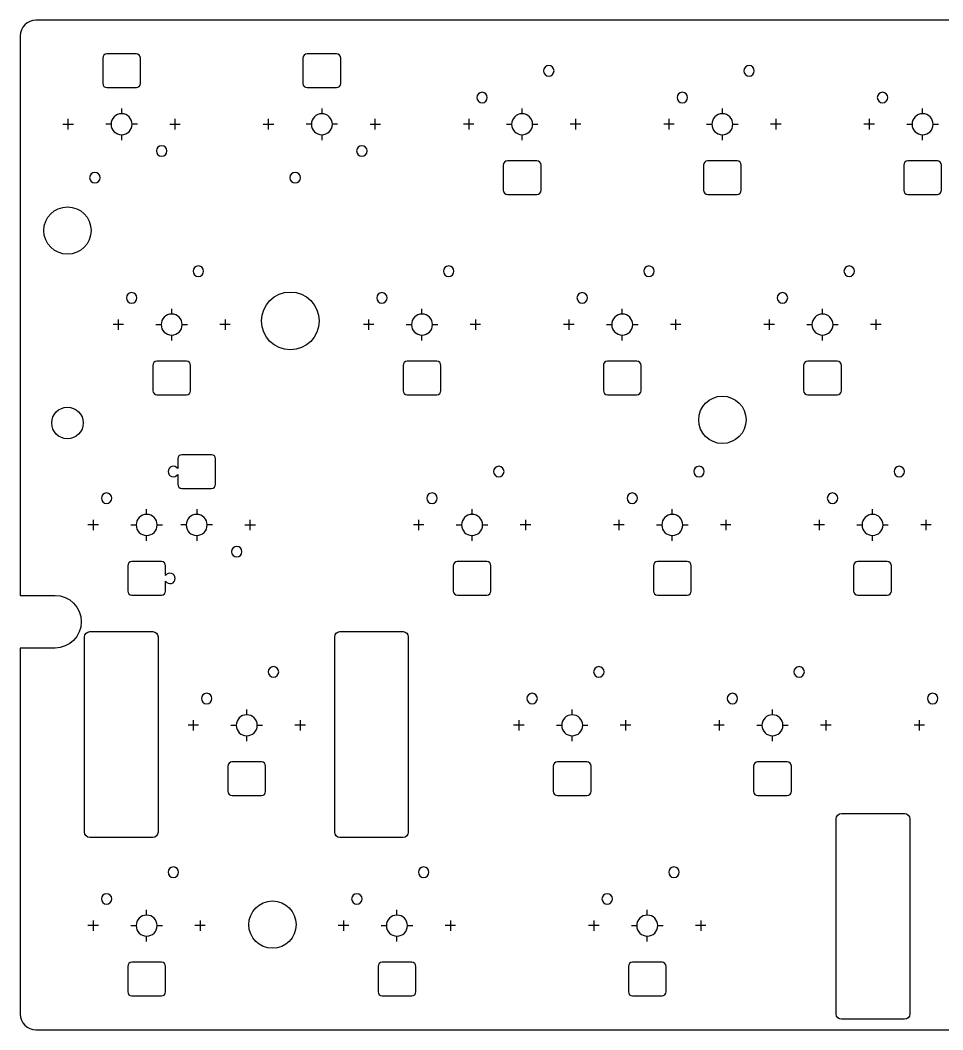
# Model space of a CAD drawing. Header units: millimetres. Extents: x -143 to 143, y -788 to -242.
# Drawn here: x -142.9 to -55.1, y -488.5 to -392.5 of the extents above; entities that cross this region are included whole.
import ezdxf

# ---------------------------------------------------------------- set-up
doc = ezdxf.new("R2010")
doc.units = ezdxf.units.MM
doc.header["$MEASUREMENT"] = 0
doc.layers.add('IXPE  NEW', color=4, linetype='Continuous', true_color=0x00ffff)

msp = doc.modelspace()

# ---------------------------------------------------------------- linework, layer by layer
at = {"layer": 'IXPE  NEW'}
for p, q in [((-135.062, -396.096, 4.622), (-135.062, -398.496, 4.622)), ((-131.862, -395.696, 4.622), (-134.662, -395.696, 4.622)), ((-131.462, -398.496, 4.622), (-131.462, -396.096, 4.622)), ((-116.012, -396.096, 4.622), (-116.012, -398.496, 4.622)), ((-112.812, -395.696, 4.622), (-115.612, -395.696, 4.622)), ((-112.412, -398.496, 4.622), (-112.412, -396.096, 4.622)), ((-134.662, -398.896, 4.622), (-131.862, -398.896, 4.622)), ((-115.612, -398.896, 4.622), (-112.812, -398.896, 4.622)), ((-93.759, -405.857, 4.622), (-96.559, -405.858, 4.622)), ((-74.709, -405.857, 4.622), (-77.509, -405.858, 4.622)), ((-55.659, -405.857, 4.622), (-58.459, -405.858, 4.622)), ((-96.959, -406.257, 4.622), (-96.959, -408.658, 4.622)), ((-93.359, -408.658, 4.622), (-93.359, -406.257, 4.622)), ((-77.909, -406.257, 4.622), (-77.909, -408.658, 4.622)), ((-74.309, -408.658, 4.622), (-74.309, -406.257, 4.622)), ((-58.859, -406.257, 4.622), (-58.859, -408.658, 4.622)), ((-55.259, -408.658, 4.622), (-55.259, -406.257, 4.622)), ((-96.559, -409.058, 4.622), (-93.759, -409.058, 4.622)), ((-77.509, -409.058, 4.622), (-74.709, -409.058, 4.622)), ((-58.459, -409.058, 4.622), (-55.659, -409.058, 4.622)), ((-127.097, -424.909, 4.622), (-129.897, -424.909, 4.622)), ((-103.284, -424.909, 4.622), (-106.084, -424.909, 4.622)), ((-84.234, -424.909, 4.622), (-87.034, -424.909, 4.622)), ((-65.184, -424.909, 4.622), (-67.984, -424.909, 4.622)), ((-130.297, -425.309, 4.622), (-130.297, -427.709, 4.622)), ((-126.697, -427.709, 4.622), (-126.697, -425.309, 4.622)), ((-106.484, -425.309, 4.622), (-106.484, -427.709, 4.622)), ((-102.884, -427.709, 4.622), (-102.884, -425.309, 4.622)), ((-87.434, -425.309, 4.622), (-87.434, -427.709, 4.622)), ((-83.834, -427.709, 4.622), (-83.834, -425.309, 4.622)), ((-68.384, -425.309, 4.622), (-68.384, -427.709, 4.622)), ((-64.784, -427.709, 4.622), (-64.784, -425.309, 4.622)), ((-129.897, -428.109, 4.622), (-127.097, -428.109, 4.622)), ((-106.084, -428.109, 4.622), (-103.284, -428.109, 4.622)), ((-87.034, -428.109, 4.622), (-84.234, -428.109, 4.622)), ((-67.984, -428.109, 4.622), (-65.184, -428.109, 4.622)), ((-124.719, -433.797, 4.622), (-127.519, -433.797, 4.622)), ((-127.919, -434.197, 4.622), (-127.919, -435.125, 4.622)), ((-124.319, -436.597, 4.622), (-124.319, -434.197, 4.622)), ((-127.919, -435.672, 4.622), (-127.919, -436.597, 4.622)), ((-127.519, -436.997, 4.622), (-124.719, -436.997, 4.622)), ((-132.677, -444.359, 4.622), (-132.677, -446.759, 4.622)), ((-129.477, -443.959, 4.622), (-132.277, -443.959, 4.622)), ((-129.077, -445.285, 4.622), (-129.077, -444.359, 4.622)), ((-101.722, -444.359, 4.622), (-101.722, -446.759, 4.622)), ((-98.522, -443.959, 4.622), (-101.322, -443.959, 4.622)), ((-98.122, -446.759, 4.622), (-98.122, -444.359, 4.622)), ((-82.672, -444.359, 4.622), (-82.672, -446.759, 4.622)), ((-79.472, -443.959, 4.622), (-82.272, -443.959, 4.622)), ((-79.072, -446.759, 4.622), (-79.072, -444.359, 4.622)), ((-63.622, -444.359, 4.622), (-63.622, -446.759, 4.622)), ((-60.422, -443.959, 4.622), (-63.222, -443.959, 4.622)), ((-60.022, -446.759, 4.622), (-60.022, -444.359, 4.622)), ((-129.077, -446.759, 4.622), (-129.077, -445.832, 4.622)), ((-132.277, -447.159, 4.622), (-129.477, -447.159, 4.622)), ((-101.322, -447.159, 4.622), (-98.522, -447.159, 4.622)), ((-82.272, -447.159, 4.622), (-79.472, -447.159, 4.622)), ((-63.222, -447.159, 4.622), (-60.422, -447.159, 4.622)), ((-136.792, -469.694, 4.622), (-136.792, -451.122, 4.622)), ((-136.292, -450.622, 4.622), (-130.292, -450.622, 4.622)), ((-129.792, -451.122, 4.622), (-129.792, -469.694, 4.622)), ((-112.991, -469.694, 4.622), (-112.991, -451.122, 4.622)), ((-112.491, -450.622, 4.622), (-106.491, -450.622, 4.622)), ((-105.991, -451.122, 4.622), (-105.991, -469.694, 4.622)), ((-123.157, -463.409, 4.622), (-123.157, -465.809, 4.622)), ((-119.957, -463.009, 4.622), (-122.757, -463.009, 4.622)), ((-119.557, -465.809, 4.622), (-119.557, -463.409, 4.622)), ((-92.197, -463.409, 4.622), (-92.197, -465.809, 4.622)), ((-88.997, -463.009, 4.622), (-91.797, -463.009, 4.622)), ((-88.597, -465.809, 4.622), (-88.597, -463.409, 4.622)), ((-73.147, -463.409, 4.622), (-73.147, -465.809, 4.622)), ((-69.947, -463.009, 4.622), (-72.747, -463.009, 4.622)), ((-69.547, -465.809, 4.622), (-69.547, -463.409, 4.622)), ((-122.757, -466.209, 4.622), (-119.957, -466.209, 4.622)), ((-91.797, -466.209, 4.622), (-88.997, -466.209, 4.622)), ((-72.747, -466.209, 4.622), (-69.947, -466.209, 4.622)), ((-65.278, -486.984, 4.622), (-65.278, -468.412, 4.622)), ((-64.778, -467.912, 4.622), (-58.778, -467.912, 4.622)), ((-58.278, -468.412, 4.622), (-58.278, -486.984, 4.622)), ((-130.292, -470.194, 4.622), (-136.292, -470.194, 4.622)), ((-106.491, -470.194, 4.622), (-112.491, -470.194, 4.622)), ((-132.678, -482.458, 4.622), (-132.678, -484.858, 4.622)), ((-129.478, -482.058, 4.622), (-132.278, -482.058, 4.622)), ((-129.078, -484.858, 4.622), (-129.078, -482.458, 4.622)), ((-108.865, -482.458, 4.622), (-108.865, -484.858, 4.622)), ((-105.665, -482.058, 4.622), (-108.465, -482.058, 4.622)), ((-105.265, -484.858, 4.622), (-105.265, -482.458, 4.622)), ((-85.053, -482.458, 4.622), (-85.053, -484.858, 4.622)), ((-81.853, -482.058, 4.622), (-84.653, -482.058, 4.622)), ((-81.453, -484.858, 4.622), (-81.453, -482.458, 4.622)), ((-132.278, -485.258, 4.622), (-129.478, -485.258, 4.622)), ((-108.465, -485.258, 4.622), (-105.665, -485.258, 4.622)), ((-84.653, -485.258, 4.622), (-81.853, -485.258, 4.622)), ((-58.778, -487.484, 4.622), (-64.778, -487.484, 4.622))]:
    msp.add_line(p, q, dxfattribs=at)
for points in [[(-142.909, -393.982), (-142.909, -447.181), (-139.596, -447.181)], [(-133.261, -400.877), (-133.261, -401.377)], [(-114.211, -400.877), (-114.211, -401.377)], [(-95.161, -401.377), (-95.161, -400.877)], [(-76.111, -401.377), (-76.111, -400.877)], [(-57.061, -401.377), (-57.061, -400.877)], [(-138.341, -402.877), (-138.341, -401.877)], [(-128.181, -402.877), (-128.181, -401.877)], [(-119.291, -402.877), (-119.291, -401.877)], [(-109.131, -402.877), (-109.131, -401.877)], [(-100.241, -401.877), (-100.241, -402.877)], [(-90.081, -401.877), (-90.081, -402.877)], [(-81.191, -401.877), (-81.191, -402.877)], [(-71.031, -401.877), (-71.031, -402.877)], [(-62.141, -401.877), (-62.141, -402.877)], [(-138.841, -402.377), (-137.841, -402.377)], [(-134.261, -402.377), (-134.761, -402.377)], [(-131.761, -402.377), (-132.261, -402.377)], [(-128.681, -402.377), (-127.681, -402.377)], [(-119.791, -402.377), (-118.791, -402.377)], [(-115.211, -402.377), (-115.711, -402.377)], [(-112.711, -402.377), (-113.211, -402.377)], [(-109.631, -402.377), (-108.631, -402.377)], [(-99.741, -402.377), (-100.741, -402.377)], [(-96.661, -402.377), (-96.161, -402.377)], [(-94.161, -402.377), (-93.661, -402.377)], [(-89.581, -402.377), (-90.581, -402.377)], [(-80.691, -402.377), (-81.691, -402.377)], [(-77.611, -402.377), (-77.111, -402.377)], [(-75.111, -402.377), (-74.611, -402.377)], [(-70.531, -402.377), (-71.531, -402.377)], [(-61.641, -402.377), (-62.641, -402.377)], [(-58.561, -402.377), (-58.061, -402.377)], [(-56.061, -402.377), (-55.561, -402.377)], [(-133.261, -403.377), (-133.261, -403.877)], [(-114.211, -403.377), (-114.211, -403.877)], [(-95.161, -403.877), (-95.161, -403.377)], [(-76.111, -403.877), (-76.111, -403.377)], [(-57.061, -403.877), (-57.061, -403.377)], [(-128.498, -420.428), (-128.498, -419.928)], [(-104.685, -420.428), (-104.685, -419.928)], [(-85.635, -420.428), (-85.635, -419.928)], [(-66.585, -420.428), (-66.585, -419.928)], [(-133.078, -421.428), (-134.078, -421.428)], [(-133.578, -420.928), (-133.578, -421.928)], [(-129.998, -421.428), (-129.498, -421.428)], [(-127.498, -421.428), (-126.998, -421.428)], [(-122.918, -421.428), (-123.918, -421.428)], [(-123.418, -420.928), (-123.418, -421.928)], [(-109.265, -421.428), (-110.265, -421.428)], [(-109.765, -420.928), (-109.765, -421.928)], [(-106.185, -421.428), (-105.685, -421.428)], [(-103.685, -421.428), (-103.185, -421.428)], [(-99.105, -421.428), (-100.105, -421.428)], [(-99.605, -420.928), (-99.605, -421.928)], [(-90.215, -421.428), (-91.215, -421.428)], [(-90.715, -420.928), (-90.715, -421.928)], [(-87.135, -421.428), (-86.635, -421.428)], [(-84.635, -421.428), (-84.135, -421.428)], [(-80.055, -421.428), (-81.055, -421.428)], [(-80.555, -420.928), (-80.555, -421.928)], [(-71.165, -421.428), (-72.165, -421.428)], [(-71.665, -420.928), (-71.665, -421.928)], [(-68.085, -421.428), (-67.585, -421.428)], [(-65.585, -421.428), (-65.085, -421.428)], [(-61.005, -421.428), (-62.005, -421.428)], [(-61.505, -420.928), (-61.505, -421.928)], [(-128.498, -422.928), (-128.498, -422.428)], [(-104.685, -422.928), (-104.685, -422.428)], [(-85.635, -422.928), (-85.635, -422.428)], [(-66.585, -422.928), (-66.585, -422.428)], [(-130.878, -439.478), (-130.878, -438.978)], [(-126.118, -438.978), (-126.118, -439.478)], [(-99.923, -439.478), (-99.923, -438.978)], [(-80.873, -439.478), (-80.873, -438.978)], [(-61.823, -439.478), (-61.823, -438.978)], [(-135.458, -440.478), (-136.458, -440.478)], [(-135.958, -439.978), (-135.958, -440.978)], [(-132.378, -440.478), (-131.878, -440.478)], [(-129.878, -440.478), (-129.378, -440.478)], [(-127.118, -440.478), (-127.618, -440.478)], [(-124.618, -440.478), (-125.118, -440.478)], [(-121.538, -440.478), (-120.538, -440.478)], [(-121.038, -440.978), (-121.038, -439.978)], [(-104.503, -440.478), (-105.503, -440.478)], [(-105.003, -439.978), (-105.003, -440.978)], [(-101.423, -440.478), (-100.923, -440.478)], [(-98.923, -440.478), (-98.423, -440.478)], [(-94.343, -440.478), (-95.343, -440.478)], [(-94.843, -439.978), (-94.843, -440.978)], [(-85.453, -440.478), (-86.453, -440.478)], [(-85.953, -439.978), (-85.953, -440.978)], [(-82.373, -440.478), (-81.873, -440.478)], [(-79.873, -440.478), (-79.373, -440.478)], [(-75.293, -440.478), (-76.293, -440.478)], [(-75.793, -439.978), (-75.793, -440.978)], [(-66.403, -440.478), (-67.403, -440.478)], [(-66.903, -439.978), (-66.903, -440.978)], [(-63.323, -440.478), (-62.823, -440.478)], [(-60.823, -440.478), (-60.323, -440.478)], [(-56.243, -440.478), (-57.243, -440.478)], [(-56.743, -439.978), (-56.743, -440.978)], [(-130.878, -441.978), (-130.878, -441.478)], [(-126.118, -441.478), (-126.118, -441.978)], [(-99.923, -441.978), (-99.923, -441.478)], [(-80.873, -441.978), (-80.873, -441.478)], [(-61.823, -441.978), (-61.823, -441.478)], [(-139.596, -452.181), (-142.909, -452.181), (-142.909, -486.982)], [(-121.358, -458.528), (-121.358, -458.028)], [(-90.398, -458.528), (-90.398, -458.028)], [(-71.348, -458.528), (-71.348, -458.028)], [(-125.938, -459.528), (-126.938, -459.528)], [(-126.438, -459.028), (-126.438, -460.028)], [(-122.858, -459.528), (-122.358, -459.528)], [(-120.358, -459.528), (-119.858, -459.528)], [(-115.778, -459.528), (-116.778, -459.528)], [(-116.278, -459.028), (-116.278, -460.028)], [(-94.978, -459.528), (-95.978, -459.528)], [(-95.478, -459.028), (-95.478, -460.028)], [(-91.898, -459.528), (-91.398, -459.528)], [(-89.398, -459.528), (-88.898, -459.528)], [(-84.818, -459.528), (-85.818, -459.528)], [(-85.318, -459.028), (-85.318, -460.028)], [(-75.928, -459.528), (-76.928, -459.528)], [(-76.428, -459.028), (-76.428, -460.028)], [(-72.848, -459.528), (-72.348, -459.528)], [(-70.348, -459.528), (-69.848, -459.528)], [(-65.768, -459.528), (-66.768, -459.528)], [(-66.268, -459.028), (-66.268, -460.028)], [(-56.878, -459.528), (-57.878, -459.528)], [(-57.378, -459.028), (-57.378, -460.028)], [(-121.358, -461.028), (-121.358, -460.528)], [(-90.398, -461.028), (-90.398, -460.528)], [(-71.348, -461.028), (-71.348, -460.528)], [(-130.879, -477.577), (-130.879, -477.077)], [(-107.067, -477.577), (-107.067, -477.077)], [(-83.254, -477.577), (-83.254, -477.077)], [(-135.959, -478.077), (-135.959, -479.077)], [(-125.799, -478.077), (-125.799, -479.077)], [(-112.147, -478.077), (-112.147, -479.077)], [(-101.987, -478.077), (-101.987, -479.077)], [(-88.334, -478.077), (-88.334, -479.077)], [(-78.174, -478.077), (-78.174, -479.077)], [(-135.459, -478.577), (-136.459, -478.577)], [(-132.379, -478.577), (-131.879, -478.577)], [(-129.879, -478.577), (-129.379, -478.577)], [(-125.299, -478.577), (-126.299, -478.577)], [(-111.647, -478.577), (-112.647, -478.577)], [(-108.567, -478.577), (-108.067, -478.577)], [(-106.067, -478.577), (-105.567, -478.577)], [(-101.487, -478.577), (-102.487, -478.577)], [(-87.834, -478.577), (-88.834, -478.577)], [(-84.754, -478.577), (-84.254, -478.577)], [(-82.254, -478.577), (-81.754, -478.577)], [(-77.674, -478.577), (-78.674, -478.577)], [(-130.879, -480.077), (-130.879, -479.577)], [(-107.067, -480.077), (-107.067, -479.577)], [(-83.254, -480.077), (-83.254, -479.577)]]:
    msp.add_lwpolyline(points, dxfattribs=at)
for centre, radius in [((-138.409, -412.482, 4.622), 2.25), ((-117.21, -421.081, 4.622), 2.75), ((-76.109, -430.482, 4.622), 2.25), ((-138.41, -430.781, 4.622), 1.5), ((-118.909, -478.482, 4.622), 2.25)]:
    msp.add_circle(centre, radius, dxfattribs=at)
for centre, radius, start, end in [((-141.409, -393.982, 4.622), 1.5, 90, 180), ((-134.662, -396.096, 4.622), 0.4, 90.02271, 179.98093), ((-131.862, -396.096, 4.622), 0.4, 0.02271, 89.98093), ((-115.612, -396.096, 4.622), 0.4, 90.02271, 179.98093), ((-112.812, -396.096, 4.622), 0.4, 0.02271, 89.98093), ((-92.621, -397.297, 4.622), 0.5, 0, 180), ((-92.621, -397.297, 4.622), 0.5, 180, 0), ((-73.571, -397.297, 4.622), 0.5, 0, 180), ((-73.571, -397.297, 4.622), 0.5, 180, 0), ((-134.662, -398.496, 4.622), 0.4, 180.01907, 269.97729), ((-131.849, -398.501, 4.622), 0.395, 268.16128, 269.07801), ((-131.862, -398.496, 4.622), 0.4, 270.86567, 0.04019), ((-115.612, -398.496, 4.622), 0.4, 180.01907, 269.97729), ((-112.799, -398.501, 4.622), 0.395, 268.16128, 269.07801), ((-112.812, -398.496, 4.622), 0.4, 270.86567, 0.04019), ((-98.971, -399.837, 4.622), 0.5, 0, 180), ((-79.921, -399.837, 4.622), 0.5, 0, 180), ((-60.871, -399.837, 4.622), 0.5, 0, 180), ((-98.971, -399.837, 4.622), 0.5, 180, 0), ((-79.921, -399.837, 4.622), 0.5, 180, 0), ((-60.871, -399.837, 4.622), 0.5, 180, 0), ((-133.261, -402.377, 4.622), 1, 360, 180), ((-114.211, -402.377, 4.622), 1, 360, 180), ((-95.161, -402.377, 4.622), 1, 360, 180), ((-76.111, -402.377, 4.622), 1, 360, 180), ((-57.061, -402.377, 4.622), 1, 360, 180), ((-133.261, -402.377, 4.622), 1, 180, 360), ((-114.211, -402.377, 4.622), 1, 180, 360), ((-95.161, -402.377, 4.622), 1, 180, 360), ((-76.111, -402.377, 4.622), 1, 180, 360), ((-57.061, -402.377, 4.622), 1, 180, 360), ((-129.451, -404.917, 4.622), 0.5, 0, 180), ((-129.451, -404.917, 4.622), 0.5, 180, 0), ((-110.401, -404.917, 4.622), 0.5, 0, 180), ((-110.401, -404.917, 4.622), 0.5, 180, 0), ((-96.559, -406.257, 4.622), 0.4, 90.86567, 180.04019), ((-96.572, -406.253, 4.622), 0.395, 88.16128, 89.07801), ((-93.759, -406.258, 4.622), 0.4, 0.01907, 89.97729), ((-77.509, -406.257, 4.622), 0.4, 90.86567, 180.04019), ((-77.522, -406.253, 4.622), 0.395, 88.16128, 89.07801), ((-74.709, -406.258, 4.622), 0.4, 0.01907, 89.97729), ((-58.459, -406.257, 4.622), 0.4, 90.86567, 180.04019), ((-58.472, -406.253, 4.622), 0.395, 88.16128, 89.07801), ((-55.659, -406.258, 4.622), 0.4, 0.01907, 89.97729), ((-135.801, -407.457, 4.622), 0.5, 0, 180), ((-116.751, -407.457, 4.622), 0.5, 0, 180), ((-135.801, -407.457, 4.622), 0.5, 180, 0), ((-116.751, -407.457, 4.622), 0.5, 180, 0), ((-96.559, -408.658, 4.622), 0.4, 180.02271, 269.98093), ((-93.759, -408.658, 4.622), 0.4, 270.02271, 359.98093), ((-77.509, -408.658, 4.622), 0.4, 180.02271, 269.98093), ((-74.709, -408.658, 4.622), 0.4, 270.02271, 359.98093), ((-58.459, -408.658, 4.622), 0.4, 180.02271, 269.98093), ((-55.659, -408.658, 4.622), 0.4, 270.02271, 359.98093), ((-125.958, -416.348, 4.622), 0.5, 0, 180), ((-125.958, -416.348, 4.622), 0.5, 180, 0), ((-102.145, -416.348, 4.622), 0.5, 0, 180), ((-102.145, -416.348, 4.622), 0.5, 180, 0), ((-83.095, -416.348, 4.622), 0.5, 0, 180), ((-83.095, -416.348, 4.622), 0.5, 180, 0), ((-64.045, -416.348, 4.622), 0.5, 0, 180), ((-64.045, -416.348, 4.622), 0.5, 180, 0), ((-132.308, -418.888, 4.622), 0.5, 0, 180), ((-108.495, -418.888, 4.622), 0.5, 0, 180), ((-89.445, -418.888, 4.622), 0.5, 0, 180), ((-70.395, -418.888, 4.622), 0.5, 0, 180), ((-132.308, -418.888, 4.622), 0.5, 180, 0), ((-108.495, -418.888, 4.622), 0.5, 180, 0), ((-89.445, -418.888, 4.622), 0.5, 180, 0), ((-70.395, -418.888, 4.622), 0.5, 180, 0), ((-128.498, -421.428, 4.622), 1, 360, 180), ((-104.685, -421.428, 4.622), 1, 360, 180), ((-85.635, -421.428, 4.622), 1, 360, 180), ((-66.585, -421.428, 4.622), 1, 360, 180), ((-128.498, -421.428, 4.622), 1, 180, 360), ((-104.685, -421.428, 4.622), 1, 180, 360), ((-85.635, -421.428, 4.622), 1, 180, 360), ((-66.585, -421.428, 4.622), 1, 180, 360), ((-129.897, -425.308, 4.622), 0.4, 90.86567, 180.04019), ((-129.909, -425.304, 4.622), 0.395, 88.16128, 89.07801), ((-127.097, -425.309, 4.622), 0.4, 0.01907, 89.97729), ((-106.084, -425.308, 4.622), 0.4, 90.86567, 180.04019), ((-106.097, -425.304, 4.622), 0.395, 88.16128, 89.07801), ((-103.284, -425.309, 4.622), 0.4, 0.01907, 89.97729), ((-87.034, -425.308, 4.622), 0.4, 90.86567, 180.04019), ((-87.047, -425.304, 4.622), 0.395, 88.16128, 89.07801), ((-84.234, -425.309, 4.622), 0.4, 0.01907, 89.97729), ((-67.984, -425.308, 4.622), 0.4, 90.86567, 180.04019), ((-67.997, -425.304, 4.622), 0.395, 88.16128, 89.07801), ((-65.184, -425.309, 4.622), 0.4, 0.01907, 89.97729), ((-129.896, -427.709, 4.622), 0.4, 180.02271, 269.98093), ((-127.097, -427.709, 4.622), 0.4, 270.02271, 359.98093), ((-106.084, -427.709, 4.622), 0.4, 180.02271, 269.98093), ((-103.284, -427.709, 4.622), 0.4, 270.02271, 359.98093), ((-87.034, -427.709, 4.622), 0.4, 180.02271, 269.98093), ((-84.234, -427.709, 4.622), 0.4, 270.02271, 359.98093), ((-67.984, -427.709, 4.622), 0.4, 180.02271, 269.98093), ((-65.184, -427.709, 4.622), 0.4, 270.02271, 359.98093), ((-127.519, -434.197, 4.622), 0.4, 90.02271, 179.98093), ((-124.72, -434.197, 4.622), 0.4, 0.02271, 89.98093), ((-128.338, -435.398, 4.622), 0.5, 33.15843, 180), ((-128.338, -435.398, 4.622), 0.5, 180, 326.84157), ((-97.383, -435.398, 4.622), 0.5, 0, 180), ((-97.383, -435.398, 4.622), 0.5, 180, 0), ((-78.333, -435.398, 4.622), 0.5, 0, 180), ((-78.333, -435.398, 4.622), 0.5, 180, 0), ((-59.283, -435.398, 4.622), 0.5, 0, 180), ((-59.283, -435.398, 4.622), 0.5, 180, 0), ((-127.519, -436.597, 4.622), 0.4, 180.01907, 269.97729), ((-124.719, -436.598, 4.622), 0.4, 270.86567, 0.04019), ((-134.688, -437.938, 4.622), 0.5, 0, 180), ((-124.707, -436.602, 4.622), 0.395, 268.16128, 269.07801), ((-103.733, -437.938, 4.622), 0.5, 0, 180), ((-84.683, -437.938, 4.622), 0.5, 0, 180), ((-65.633, -437.938, 4.622), 0.5, 0, 180), ((-134.688, -437.938, 4.622), 0.5, 180, 0), ((-103.733, -437.938, 4.622), 0.5, 180, 0), ((-84.683, -437.938, 4.622), 0.5, 180, 0), ((-65.633, -437.938, 4.622), 0.5, 180, 0), ((-130.878, -440.478, 4.622), 1, 360, 180), ((-126.118, -440.478, 4.622), 1, 360, 180), ((-99.923, -440.478, 4.622), 1, 360, 180), ((-80.873, -440.478, 4.622), 1, 360, 180), ((-61.823, -440.478, 4.622), 1, 360, 180), ((-130.878, -440.478, 4.622), 1, 180, 360), ((-126.118, -440.478, 4.622), 1, 180, 360), ((-99.923, -440.478, 4.622), 1, 180, 360), ((-80.873, -440.478, 4.622), 1, 180, 360), ((-61.823, -440.478, 4.622), 1, 180, 360), ((-122.308, -443.018, 4.622), 0.5, 0, 180), ((-122.308, -443.018, 4.622), 0.5, 180, 0), ((-132.277, -444.359, 4.622), 0.4, 90.86567, 180.04019), ((-132.289, -444.354, 4.622), 0.395, 88.16128, 89.07801), ((-129.477, -444.359, 4.622), 0.4, 0.01907, 89.97729), ((-101.322, -444.359, 4.622), 0.4, 90.86567, 180.04019), ((-101.334, -444.354, 4.622), 0.395, 88.16128, 89.07801), ((-98.522, -444.359, 4.622), 0.4, 0.01907, 89.97729), ((-82.272, -444.359, 4.622), 0.4, 90.86567, 180.04019), ((-82.284, -444.354, 4.622), 0.395, 88.16128, 89.07801), ((-79.472, -444.359, 4.622), 0.4, 0.01907, 89.97729), ((-63.222, -444.359, 4.622), 0.4, 90.86567, 180.04019), ((-63.234, -444.354, 4.622), 0.395, 88.16128, 89.07801), ((-60.422, -444.359, 4.622), 0.4, 0.01907, 89.97729), ((-128.658, -445.558, 4.622), 0.5, 0, 146.84157), ((-128.658, -445.558, 4.622), 0.5, 213.15843, 0), ((-132.276, -446.759, 4.622), 0.4, 180.02271, 269.98093), ((-129.477, -446.759, 4.622), 0.4, 270.02271, 359.98093), ((-101.321, -446.759, 4.622), 0.4, 180.02271, 269.98093), ((-98.522, -446.759, 4.622), 0.4, 270.02271, 359.98093), ((-82.271, -446.759, 4.622), 0.4, 180.02271, 269.98093), ((-79.472, -446.759, 4.622), 0.4, 270.02271, 359.98093), ((-63.221, -446.759, 4.622), 0.4, 180.02271, 269.98093), ((-60.422, -446.759, 4.622), 0.4, 270.02271, 359.98093), ((-118.818, -454.448, 4.622), 0.5, 0, 180), ((-87.858, -454.448, 4.622), 0.5, 0, 180), ((-68.808, -454.448, 4.622), 0.5, 0, 180), ((-118.818, -454.448, 4.622), 0.5, 180, 0), ((-87.858, -454.448, 4.622), 0.5, 180, 0), ((-68.808, -454.448, 4.622), 0.5, 180, 0), ((-125.168, -456.988, 4.622), 0.5, 0, 180), ((-94.208, -456.988, 4.622), 0.5, 0, 180), ((-75.158, -456.988, 4.622), 0.5, 0, 180), ((-56.108, -456.988, 4.622), 0.5, 0, 180), ((-125.168, -456.988, 4.622), 0.5, 180, 0), ((-94.208, -456.988, 4.622), 0.5, 180, 0), ((-75.158, -456.988, 4.622), 0.5, 180, 0), ((-56.108, -456.988, 4.622), 0.5, 180, 0), ((-121.358, -459.528, 4.622), 1, 360, 180), ((-90.398, -459.528, 4.622), 1, 360, 180), ((-71.348, -459.528, 4.622), 1, 360, 180), ((-121.358, -459.528, 4.622), 1, 180, 360), ((-90.398, -459.528, 4.622), 1, 180, 360), ((-71.348, -459.528, 4.622), 1, 180, 360), ((-122.757, -463.409, 4.622), 0.4, 90.86567, 180.04019), ((-122.769, -463.404, 4.622), 0.395, 88.16128, 89.07801), ((-119.957, -463.409, 4.622), 0.4, 0.01907, 89.97729), ((-91.797, -463.409, 4.622), 0.4, 90.86567, 180.04019), ((-91.809, -463.404, 4.622), 0.395, 88.16128, 89.07801), ((-88.997, -463.409, 4.622), 0.4, 0.01907, 89.97729), ((-72.747, -463.409, 4.622), 0.4, 90.86567, 180.04019), ((-72.759, -463.404, 4.622), 0.395, 88.16128, 89.07801), ((-69.947, -463.409, 4.622), 0.4, 0.01907, 89.97729), ((-122.756, -465.809, 4.622), 0.4, 180.02271, 269.98093), ((-119.957, -465.809, 4.622), 0.4, 270.02271, 359.98093), ((-91.796, -465.809, 4.622), 0.4, 180.02271, 269.98093), ((-88.997, -465.809, 4.622), 0.4, 270.02271, 359.98093), ((-72.746, -465.809, 4.622), 0.4, 180.02271, 269.98093), ((-69.947, -465.809, 4.622), 0.4, 270.02271, 359.98093), ((-128.339, -473.497, 4.622), 0.5, 0, 180), ((-104.527, -473.497, 4.622), 0.5, 0, 180), ((-80.714, -473.497, 4.622), 0.5, 0, 180), ((-128.339, -473.497, 4.622), 0.5, 180, 0), ((-104.527, -473.497, 4.622), 0.5, 180, 0), ((-80.714, -473.497, 4.622), 0.5, 180, 0), ((-134.689, -476.037, 4.622), 0.5, 0, 180), ((-134.689, -476.037, 4.622), 0.5, 180, 0), ((-110.877, -476.037, 4.622), 0.5, 0, 180), ((-110.877, -476.037, 4.622), 0.5, 180, 0), ((-87.064, -476.037, 4.622), 0.5, 0, 180), ((-87.064, -476.037, 4.622), 0.5, 180, 0), ((-130.879, -478.577, 4.622), 1, 360, 180), ((-107.067, -478.577, 4.622), 1, 360, 180), ((-83.254, -478.577, 4.622), 1, 360, 180), ((-130.879, -478.577, 4.622), 1, 180, 360), ((-107.067, -478.577, 4.622), 1, 180, 360), ((-83.254, -478.577, 4.622), 1, 180, 360), ((-132.278, -482.457, 4.622), 0.4, 90.86567, 180.04019), ((-132.291, -482.453, 4.622), 0.395, 88.16128, 89.07801), ((-129.478, -482.458, 4.622), 0.4, 0.01907, 89.97729), ((-108.466, -482.457, 4.622), 0.4, 90.86567, 180.04019), ((-108.478, -482.453, 4.622), 0.395, 88.16128, 89.07801), ((-105.665, -482.458, 4.622), 0.4, 0.01907, 89.97729), ((-84.653, -482.457, 4.622), 0.4, 90.86567, 180.04019), ((-84.665, -482.453, 4.622), 0.395, 88.16128, 89.07801), ((-81.853, -482.458, 4.622), 0.4, 0.01907, 89.97729), ((-132.278, -484.858, 4.622), 0.4, 180.02271, 269.98093), ((-129.478, -484.858, 4.622), 0.4, 270.02271, 359.98093), ((-108.465, -484.858, 4.622), 0.4, 180.02271, 269.98093), ((-105.665, -484.858, 4.622), 0.4, 270.02271, 359.98093), ((-84.653, -484.858, 4.622), 0.4, 180.02271, 269.98093), ((-81.853, -484.858, 4.622), 0.4, 270.02271, 359.98093), ((-141.409, -486.982, 4.622), 1.5, 180, 270)]:
    msp.add_arc(centre, radius, start, end, dxfattribs=at)
at = {"layer": 'IXPE  NEW', "extrusion": (1.14101e-27, -3.55271e-16, -1)}
msp.add_arc((139.596, -449.681, -4.622), 2.5, 90, 270, dxfattribs=at)
at = {"layer": 'IXPE  NEW', "extrusion": (0, 0, -1)}
for centre, start, end in [((136.291, -451.122, -4.622), 0.02074, 89.97896), ((130.292, -451.122, -4.622), 90.02104, 179.97926), ((112.491, -451.122, -4.622), 0.02074, 89.97896), ((106.492, -451.122, -4.622), 90.02104, 179.97926), ((64.778, -468.412, -4.622), 0.02074, 89.97896), ((58.778, -468.412, -4.622), 90.02089, 179.97911), ((136.291, -469.694, -4.622), 270.02089, 359.97911), ((130.292, -469.694, -4.622), 180.02074, 269.97896), ((112.491, -469.694, -4.622), 270.02089, 359.97911), ((106.492, -469.694, -4.622), 180.02074, 269.97896), ((64.778, -486.984, -4.622), 270.02104, 359.97926), ((58.778, -486.984, -4.622), 180.02074, 269.97896)]:
    msp.add_arc(centre, 0.5, start, end, dxfattribs=at)
at = {"layer": 'IXPE  NEW'}
for points in [[(141.591, -392.482, 4.622), (0.091, -392.482, 4.622), (-141.409, -392.482, 4.622)], [(-141.409, -488.482, 4.622), (0.091, -488.482, 4.622), (141.591, -488.482, 4.622)]]:
    msp.add_open_spline(points, degree=2, dxfattribs=at)

doc.saveas('drawing.dxf')
